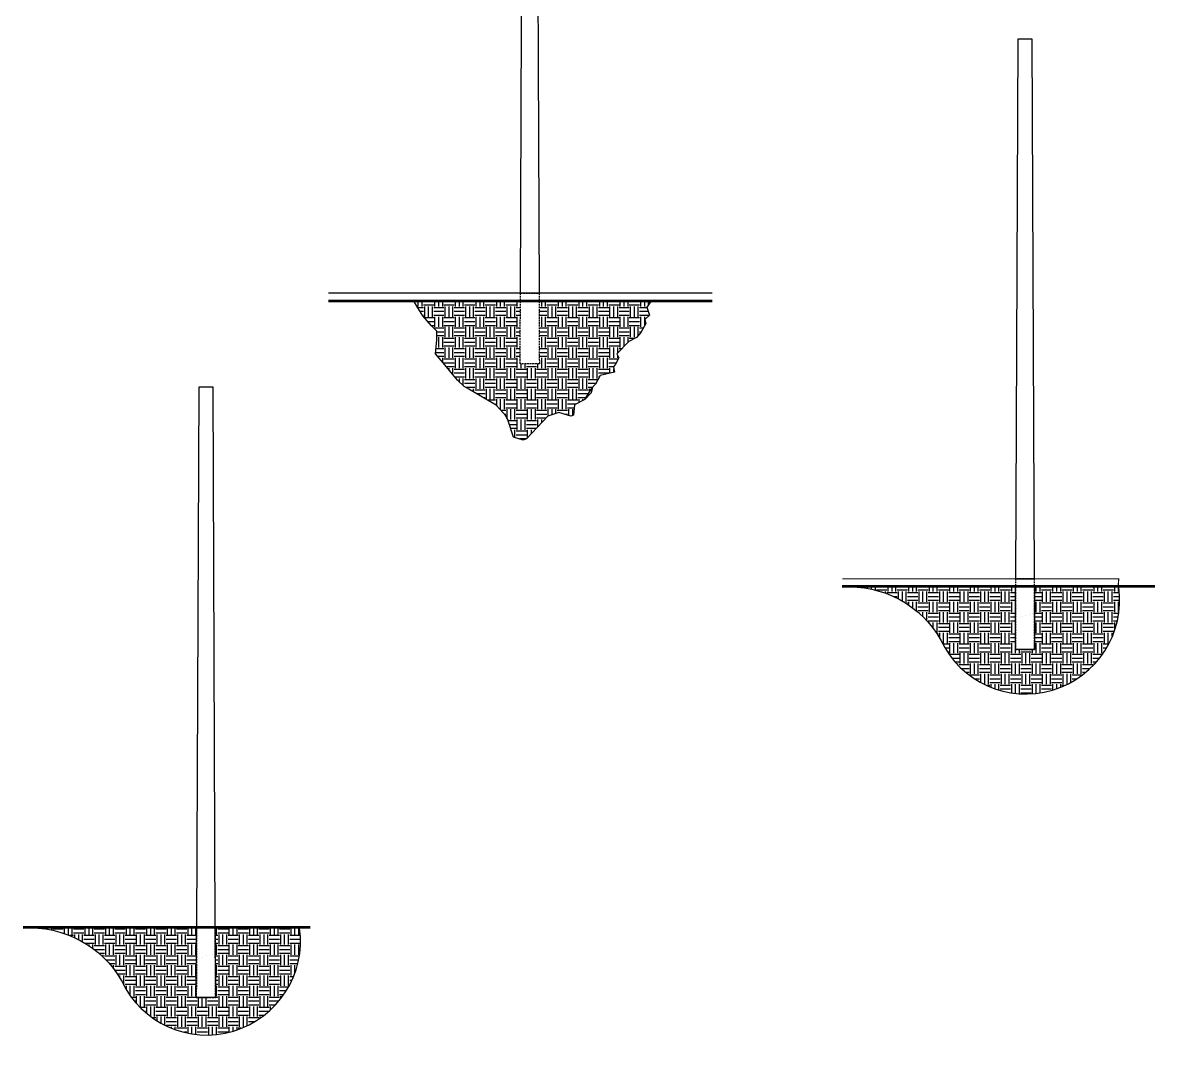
# Model space of a CAD drawing. Header units: inches. Extents: x -12627 to 89034, y -36671 to 6536.
# Drawn here: x 25 to 987, y -4770 to -3901 of the extents above; entities that cross this region are included whole.
import ezdxf

# ---------------------------------------------------------------- set-up
doc = ezdxf.new("R2010")
doc.units = ezdxf.units.IN
doc.header["$MEASUREMENT"] = 0
doc.set_wipeout_variables(frame=1)
doc.linetypes.add('HIDDEN', pattern=[0.375, 0.25, -0.125])
doc.layers.add('05 (E) Street Markings', color=9, linetype='Continuous', true_color=0xc0c8ca)
doc.layers.add('07 (E) Equipment', color=1, linetype='Continuous')

# ---------------------------------------------------------------- blocks, each defined once
blk = doc.blocks.new('*U96')
blk.add_wipeout([(-1103.96, -1852.4), (-1087.19, -1852.4), (-1089.47, -1333.4), (-1101.68, -1333.4)])
at = {"ltscale": 2}
blk.add_lwpolyline([(-1087.62, -1792.4), (-1089.47, -1333.4), (-1101.68, -1333.4), (-1103.53, -1792.4)], close=True, dxfattribs=at)
at = {"linetype": 'Continuous', "const_width": 1}
blk.add_lwpolyline([(-1250.67, -1792.4), (-924.62, -1792.4), (-924.62, -1792.4), (-924.62, -1792.4)], dxfattribs=at)
blk.add_lwpolyline([(-1250.67, -1792.4), (-924.62, -1792.4)])
blk.add_wipeout([(-1198.57, -1799.4), (-1195.11, -1804.22), (-1195.11, -1804.22), (-1197.36, -1811.25), (-1193.31, -1814.88), (-1194.26, -1818.35), (-1190.09, -1825.85), (-1186.27, -1830.12), (-1179.83, -1833.46), (-1169.61, -1843.95), (-1171.4, -1847.32), (-1168.41, -1852.77), (-1166.74, -1855.16), (-1167.58, -1859.57), (-1155.53, -1862.56), (-1151.32, -1869.9), (-1148.93, -1872.46), (-1147.69, -1877.29), (-1142.33, -1882.91), (-1133.56, -1887.27), (-1132.85, -1896.07), (-1130.35, -1897.08), (-1120.14, -1894.01), (-1110.88, -1897.12), (-1092.76, -1916.39), (-1090.06, -1917.32), (-1081.62, -1914.77), (-1077.35, -1901.11), (-1075.14, -1896.86), (-1066.91, -1887.79), (-1043.85, -1874.06), (-1039.77, -1871.66), (-1034.13, -1866.48), (-1015.38, -1844.11), (-1016.47, -1832.21), (-1016.47, -1824.64), (-1012.14, -1820.31), (-1004.57, -1811.65), (-997.41, -1799.4), (-1087.62, -1799.66)])
at = {"layer": '05 (E) Street Markings'}
h = blk.add_hatch(dxfattribs=at)
h.set_pattern_fill('EARTH', color=256, scale=35)
h.set_pattern_definition([(0, (-12221.546, -536.2394), (8.75, 8.75), [8.75, -8.75]), (0, (-12221.546, -532.958), (8.75, 8.75), [8.75, -8.75]), (0, (-12221.546, -529.677), (8.75, 8.75), [8.75, -8.75]), (90, (-12220.452, -528.583), (-8.75, 8.75), [8.75, -8.75]), (90, (-12217.171, -528.583), (-8.75, 8.75), [8.75, -8.75]), (90, (-12213.89, -528.583), (-8.75, 8.75), [8.75, -8.75])])
h.paths.add_polyline_path([(-1032.66, -1864.7), (-1031.19, -1862.92), (-1023.34, -1853.46), (-1015.38, -1844.11), (-1016.47, -1832.21), (-1016.47, -1824.64), (-1012.14, -1820.31), (-1004.57, -1811.65), (-1000.55, -1804.85), (-997.41, -1799.4), (-1087.6, -1799.4), (-1087.19, -1852.4), (-1103.71, -1852.4), (-1103.55, -1799.4), (-1198.57, -1799.4), (-1195.11, -1804.22), (-1197.36, -1811.25), (-1193.31, -1814.88), (-1194.26, -1818.35), (-1190.09, -1825.85), (-1186.27, -1830.12), (-1179.83, -1833.46), (-1169.61, -1843.95), (-1171.4, -1847.32), (-1168.41, -1852.77), (-1166.74, -1855.16), (-1167.58, -1859.57), (-1155.53, -1862.56), (-1151.32, -1869.9), (-1146.54, -1875.02), (-1147.36, -1874.95), (-1142.33, -1882.91), (-1133.56, -1887.27), (-1132.85, -1896.07), (-1130.35, -1897.08), (-1120.14, -1894.01), (-1110.88, -1897.12), (-1092.76, -1916.39), (-1090.06, -1917.32), (-1081.62, -1914.77), (-1077.35, -1901.11), (-1075.14, -1896.86), (-1070, -1891.19), (-1066.91, -1887.79), (-1060.21, -1883.66), (-1058.17, -1882.46), (-1050.67, -1878.14), (-1043.85, -1874.06), (-1039.77, -1871.66), (-1034.13, -1866.48)])
for points in [[(-924.62, -1798.4), (-1250.67, -1798.4)], [(-924.62, -1799.4), (-1250.67, -1799.4)], [(-1198.57, -1799.4), (-1195.11, -1804.22), (-1197.36, -1811.25), (-1193.31, -1814.88), (-1194.26, -1818.35), (-1190.09, -1825.85), (-1186.27, -1830.12), (-1179.83, -1833.46), (-1169.61, -1843.95), (-1171.4, -1847.32), (-1168.41, -1852.77), (-1166.74, -1855.16), (-1166.74, -1855.16), (-1167.58, -1859.57), (-1155.53, -1862.56), (-1151.32, -1869.9), (-1151.32, -1869.9), (-1146.54, -1875.02), (-1148.31, -1874.88), (-1147.69, -1877.29), (-1142.33, -1882.91), (-1148.93, -1872.46), (-1147.69, -1877.29), (-1142.33, -1882.91), (-1133.56, -1887.27), (-1133.56, -1887.27), (-1132.85, -1896.07), (-1130.35, -1897.08), (-1130.35, -1897.08), (-1130.35, -1897.08), (-1130.35, -1897.08), (-1120.14, -1894.01), (-1110.88, -1897.12), (-1092.76, -1916.39), (-1090.06, -1917.32), (-1081.62, -1914.77), (-1077.35, -1901.11), (-1075.14, -1896.86), (-1077.35, -1901.11), (-1075.14, -1896.86), (-1070, -1891.19), (-1066.91, -1887.79), (-1060.21, -1883.66), (-1058.17, -1882.46), (-1050.67, -1878.14), (-1043.85, -1874.06), (-1039.77, -1871.66), (-1034.13, -1866.48), (-1032.66, -1864.7), (-1031.19, -1862.92), (-1023.34, -1853.46), (-1015.38, -1844.11), (-1016.47, -1832.21), (-1016.47, -1824.64), (-1012.14, -1820.31), (-1004.57, -1811.65), (-1000.55, -1804.85), (-997.41, -1799.4)]]:
    blk.add_lwpolyline(points)
at = {"linetype": 'HIDDEN', "ltscale": 6}
blk.add_lwpolyline([(-1103.71, -1852.4), (-1087.44, -1852.4), (-1087.62, -1792.4), (-1103.53, -1792.4)], close=True, dxfattribs=at)
blk = doc.blocks.new('*U106')
at = {"color": 7, "true_color": 0xffffff}
blk.add_wipeout([(-1087.44, -1852.4), (-1103.71, -1852.4), (-1103.53, -1792.4), (-1101.68, -1333.4), (-1089.47, -1333.4), (-1087.62, -1792.4)], dxfattribs=at)
at = {"layer": '05 (E) Street Markings'}
h = blk.add_hatch(dxfattribs=at)
h.set_pattern_fill('EARTH', color=256, scale=35)
h.set_pattern_definition([(0, (-995.504, -0.0003), (8.75, 8.75), [8.75, -8.75]), (0, (-995.504, 3.281), (8.75, 8.75), [8.75, -8.75]), (0, (-995.504, 6.562), (8.75, 8.75), [8.75, -8.75]), (90, (-994.41, 7.656), (-8.75, 8.75), [8.75, -8.75]), (90, (-991.129, 7.656), (-8.75, 8.75), [8.75, -8.75]), (90, (-987.848, 7.656), (-8.75, 8.75), [8.75, -8.75])])
edge = h.paths.add_edge_path()
edge.add_line((-1087.29, -1799.4), (-940.31, -1799.4))
edge.add_arc((-946.48, -1888.1), 88.91, 446.01552, 511.484)
edge.add_arc((-1096.13, -1810.2), 79.83, 172.22491, 333.63531, ccw=False)
edge.add_line((-1175.23, -1799.4), (-1103.71, -1799.4))
edge.add_line((-1103.71, -1799.4), (-1103.88, -1852.4))
edge.add_line((-1103.88, -1852.4), (-1087.12, -1852.4))
edge.add_line((-1087.12, -1852.4), (-1087.12, -1852.33))
edge.add_line((-1087.12, -1852.33), (-1087.29, -1799.4))
at = {"ltscale": 2}
blk.add_lwpolyline([(-1103.53, -1792.4), (-1101.68, -1333.4), (-1089.47, -1333.4), (-1087.62, -1792.4)], close=True, dxfattribs=at)
at = {"const_width": 1}
blk.add_lwpolyline([(-940.35, -1792.4), (-1175.28, -1792.4), (-1174.78, -1798.4), (-1205.88, -1798.4)], dxfattribs=at)
for points in [[(-1205.83, -1798.4), (-940.31, -1798.4)], [(-1205.83, -1799.4), (-940.31, -1799.4)]]:
    blk.add_lwpolyline(points)
blk.add_lwpolyline([(-1103.55, -1799.4), (-1103.71, -1852.4), (-1087.44, -1852.4), (-1087.6, -1799.4), (-940.31, -1799.4, 0.289776), (-1024.02, -1844.42, -0.86044), (-1175.23, -1799.4), (-1103.55, -1799.4)], format="xyb")
at = {"linetype": 'HIDDEN', "ltscale": 6}
blk.add_lwpolyline([(-1087.44, -1852.4), (-1103.71, -1852.4), (-1103.53, -1792.4), (-1087.62, -1792.4)], close=True, dxfattribs=at)
blk = doc.blocks.new('*U105')
at = {"color": 7, "true_color": 0xffffff}
blk.add_wipeout([(-1087.44, -1852.4), (-1103.71, -1852.4), (-1103.53, -1792.4), (-1101.68, -1333.4), (-1089.47, -1333.4), (-1087.62, -1792.4)], dxfattribs=at)
at = {"layer": '05 (E) Street Markings'}
h = blk.add_hatch(dxfattribs=at)
h.set_pattern_fill('EARTH', color=256, scale=35)
h.set_pattern_definition([(0, (-995.504, 6.001), (8.75, 8.75), [8.75, -8.75]), (0, (-995.504, 9.282), (8.75, 8.75), [8.75, -8.75]), (0, (-995.504, 12.563), (8.75, 8.75), [8.75, -8.75]), (90, (-994.41, 13.657), (-8.75, 8.75), [8.75, -8.75]), (90, (-991.129, 13.657), (-8.75, 8.75), [8.75, -8.75]), (90, (-987.848, 13.657), (-8.75, 8.75), [8.75, -8.75])])
edge = h.paths.add_edge_path()
edge.add_line((-1087.29, -1793.4), (-940.31, -1793.4))
edge.add_arc((-946.42, -1882.36), 89.17, 446.06519, 510.47628)
edge.add_arc((-1096.14, -1804.2), 79.83, 172.22302, 334.61762, ccw=False)
edge.add_line((-1175.23, -1793.4), (-1103.71, -1793.4))
edge.add_line((-1103.71, -1793.4), (-1103.88, -1852.4))
edge.add_line((-1103.88, -1852.4), (-1087.44, -1852.4))
edge.add_line((-1087.44, -1852.4), (-1087.12, -1846.33))
edge.add_line((-1087.12, -1846.33), (-1087.29, -1793.4))
at = {"ltscale": 2}
blk.add_lwpolyline([(-1103.53, -1792.4), (-1101.68, -1333.4), (-1089.47, -1333.4), (-1087.62, -1792.4)], close=True, dxfattribs=at)
at = {"const_width": 1}
blk.add_lwpolyline([(-940.35, -1792.4), (-1175.28, -1792.4), (-1184.31, -1792.4)], dxfattribs=at)
for points in [[(-1184.31, -1792.4), (-940.31, -1792.4)], [(-1184.31, -1793.4), (-940.31, -1793.4)]]:
    blk.add_lwpolyline(points)
blk.add_lwpolyline([(-1103.55, -1793.4), (-1103.71, -1852.4), (-1087.44, -1852.4), (-1087.6, -1793.4), (-940.31, -1793.4, 0.289776), (-1024.02, -1838.42, -0.86044), (-1175.23, -1793.4), (-1103.55, -1793.4)], format="xyb")
at = {"linetype": 'HIDDEN', "ltscale": 6}
blk.add_lwpolyline([(-1087.44, -1852.4), (-1103.71, -1852.4), (-1103.53, -1792.4), (-1087.62, -1792.4)], close=True, dxfattribs=at)

msp = doc.modelspace()

# ---------------------------------------------------------------- block references
at = {"layer": '07 (E) Equipment', "xscale": -1}
for name, p in [('*U96', (-639.87, -2338.63)), ('*U106', (-219.01, -2581.62)), ('*U105', (-915.14, -2877.68))]:
    msp.add_blockref(name, p, dxfattribs=at)

doc.saveas('drawing.dxf')
